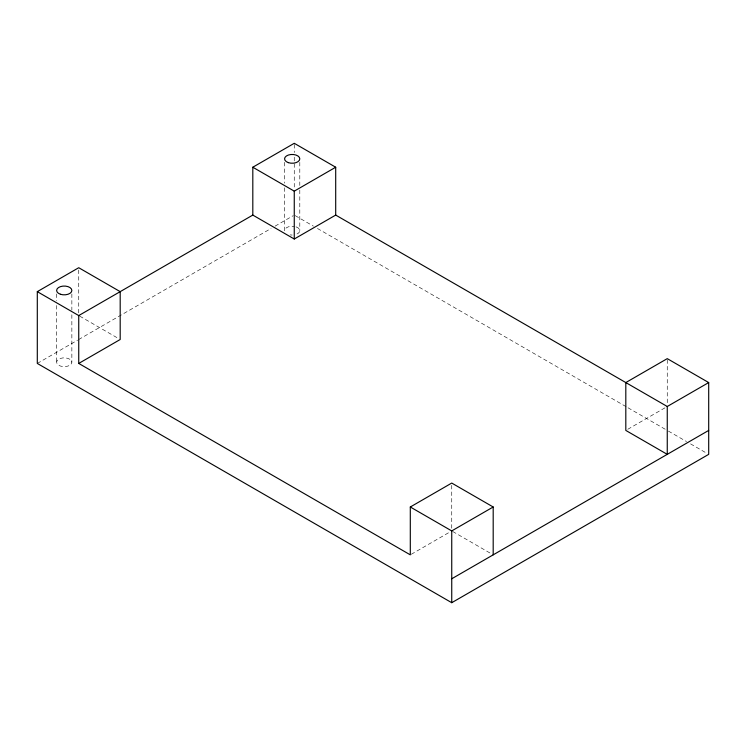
<?xml version="1.0" encoding="UTF-8"?>
<svg xmlns="http://www.w3.org/2000/svg" width="746" height="746" viewBox="0 0 746 746"><rect width="100%" height="100%" fill="white"/><g stroke="black" fill="none" stroke-linecap="round" stroke-linejoin="round"><path stroke-width="0.56" stroke-dasharray="3.73 2.8" d="M37.3 363.433L77.603 340.157M78.619 339.579L271.078 228.463M275.106 226.131L293.243 215.659M411.288 554.278L449.773 532.066M627.787 429.286L665.283 407.642M295.267 215.659L313.413 226.141M317.451 228.472L627.022 407.195M628.029 407.782L667.353 430.489M668.369 431.067L686.516 441.548M690.554 443.879L706.686 453.195M79.729 316.145L118.213 338.358M452.729 531.497L491.213 553.709M667.26 359.786L667.26 404.22M451.74 485.348L451.74 529.781M299.799 162.32L299.799 185.474M299.799 190.109L299.799 230.626M294.26 144.454L294.26 152.557M294.26 157.192L294.26 189.605M284.562 162.32L284.562 183.162M284.562 187.796L284.562 230.626A7.619 4.401 0 0 1 294.157 226.383M78.74 269.996L78.74 314.43M71.858 293.924L71.858 310.131M71.858 314.765L71.858 362.23A7.619 4.401 0 0 1 60.426 366.044A7.619 4.401 0 0 1 60.426 358.425A7.619 4.401 0 0 1 71.858 362.23M56.621 293.924L56.621 300.871M56.621 305.496L56.621 362.23M295.994 226.821A7.619 4.401 0 0 1 295.994 234.44M292.18 235.027A7.619 4.401 0 0 1 290.213 234.878"/><path stroke-width="1.12" d="M37.3 291.649L78.74 267.721L120.19 291.649L120.19 339.505L78.74 363.433L78.74 315.577L37.3 291.649L37.3 363.433L451.74 602.703L708.7 454.351L708.7 382.567L667.26 358.639L625.81 382.567L625.81 430.423L667.26 454.351L667.26 406.495L708.7 382.567M252.81 215.081L252.81 167.225L294.26 143.297L335.7 167.225L335.7 215.081L294.26 239.009L252.81 215.081L78.74 315.577M252.81 167.225L294.26 191.153L335.7 167.225M78.74 363.433L410.3 554.847L410.3 506.991L451.74 483.063L493.19 506.991L493.19 554.847M410.3 506.991L451.74 530.919L493.19 506.991M451.74 578.775L708.7 430.423M335.7 215.081L667.26 406.495M451.74 530.919L451.74 602.703M294.26 191.153L294.26 239.009M60.426 294.26A7.619 4.401 0 0 0 71.858 290.446A7.619 4.401 0 0 0 60.426 286.641A7.619 4.401 0 0 0 60.426 294.26M288.376 162.656A7.619 4.401 0 0 0 299.799 158.842A7.619 4.401 0 0 0 288.376 155.037A7.619 4.401 0 0 0 288.376 162.656"/></g></svg>
